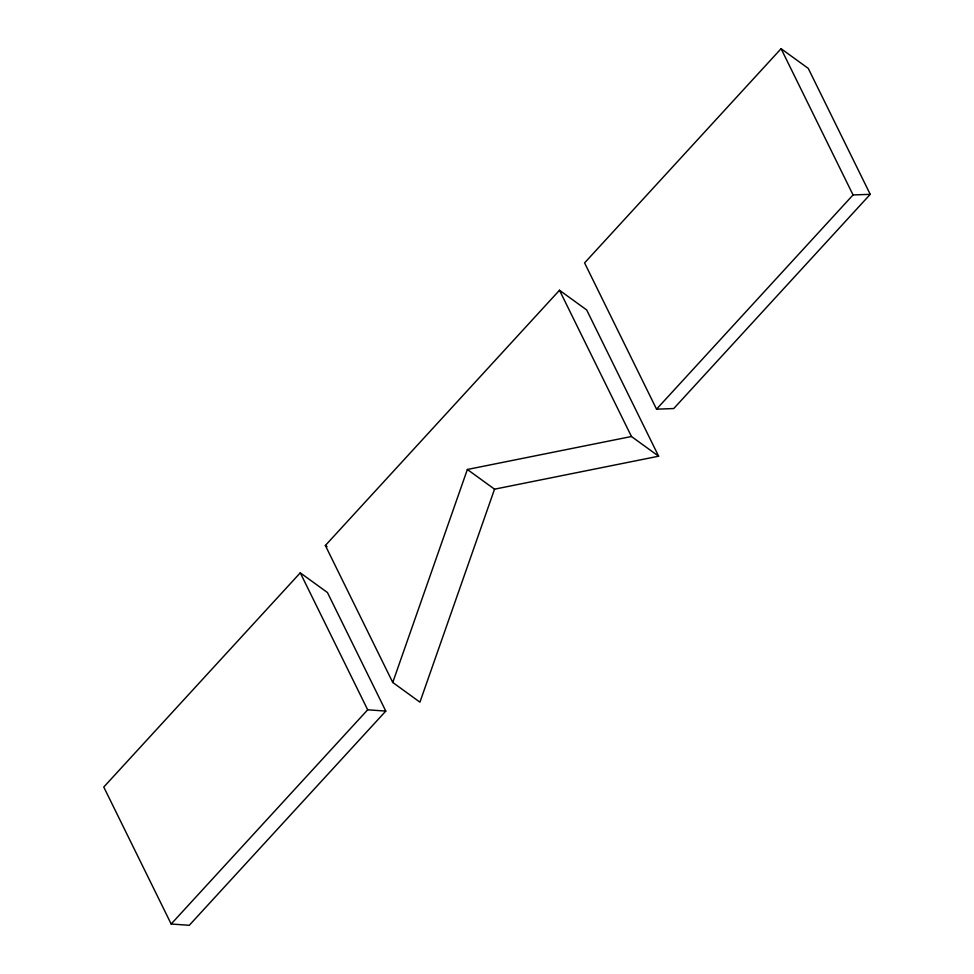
<?xml version="1.0" encoding="UTF-8"?>
<svg xmlns="http://www.w3.org/2000/svg" width="974" height="974" viewBox="0 0 974 974"><rect width="100%" height="100%" fill="white"/><g stroke="black" fill="none" stroke-linecap="round" stroke-linejoin="round"><path stroke-width="1.46" d="M494.536 489.179L419.928 702.157L392.753 682.457L467.362 469.48L631.456 436.51L658.631 456.209L494.536 489.179L467.362 469.48M300.272 572.834L103.768 787.041L171.168 924.009L189.285 925.3L385.789 711.093L327.447 592.533L300.272 572.834L367.673 709.803L385.789 711.093M392.753 682.457L325.353 545.489L559.49 290.252L586.677 309.951L658.631 456.209M781.087 48.7L584.583 262.907L656.549 409.165L673.74 408.556L870.232 194.337L808.262 68.399L781.087 48.7L853.054 194.934L870.232 194.337M171.168 924.009L367.673 709.803M656.549 409.165L853.054 194.934M325.353 545.489L327.057 546.718M559.49 290.252L631.456 436.51"/></g></svg>
